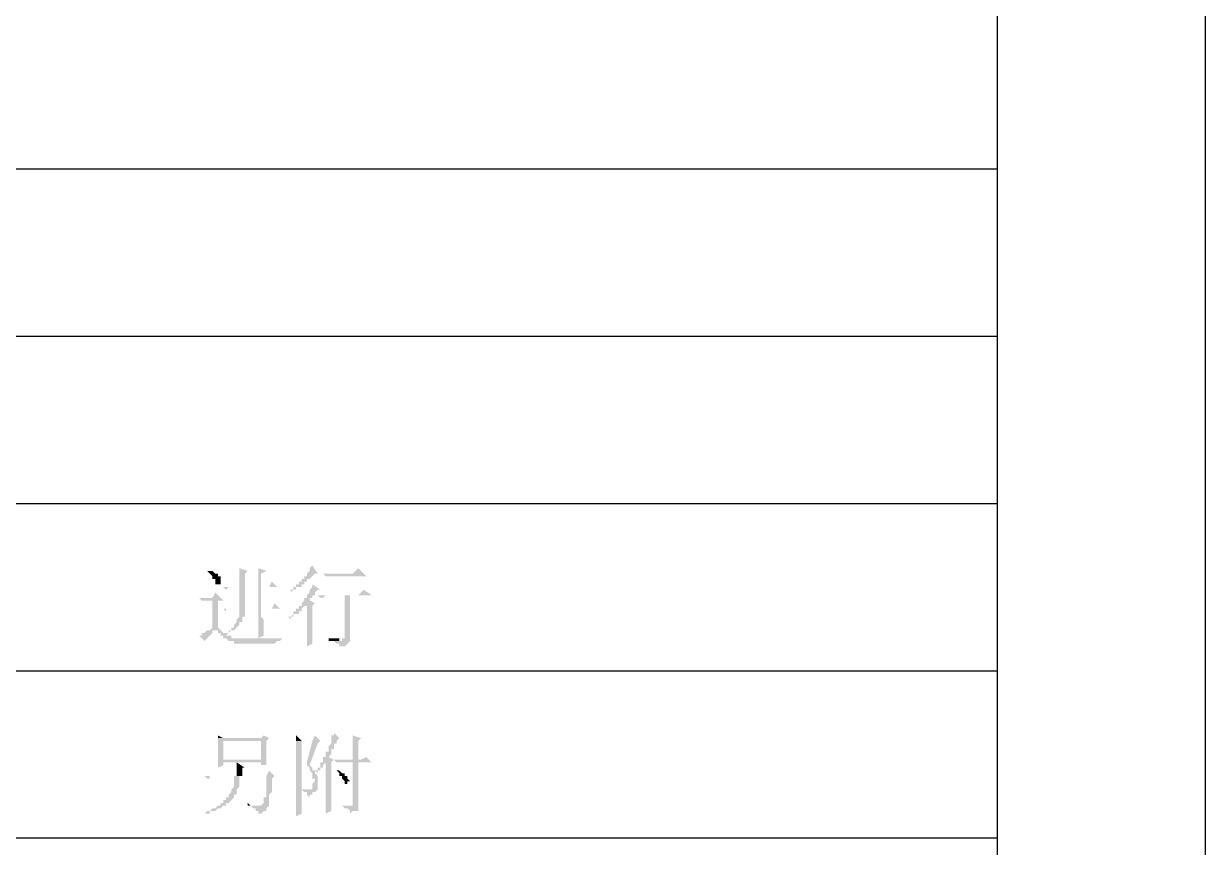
# Model space of a CAD drawing. Extents: x 51 to 246, y 3 to 417.
# Drawn here: x 227.33 to 245.87, y 352.23 to 365.16 of the extents above; entities that cross this region are included whole.
import ezdxf

# ---------------------------------------------------------------- set-up
doc = ezdxf.new("R2010")
doc.units = 0
doc.header["$MEASUREMENT"] = 0
doc.layers.add('_____1', color=160, linetype='Continuous')

msp = doc.modelspace()

# ---------------------------------------------------------------- hatches: boundary and pattern name
at = {"layer": '_____1'}
for points in [[(230.251, 356.573), (230.209, 356.573), (230.251, 356.531), (230.293, 356.489), (230.293, 356.446), (230.336, 356.446), (230.336, 356.362), (230.42, 356.362), (230.42, 356.489), (230.378, 356.489), (230.378, 356.531), (230.336, 356.531), (230.293, 356.573)], [(231.394, 355.515), (230.971, 355.515), (230.547, 355.473), (230.632, 355.473), (230.632, 355.43), (231.267, 355.43), (231.309, 355.473), (231.352, 355.473)], [(232.114, 355.515), (232.114, 355.473), (232.325, 355.473), (232.283, 355.473), (232.283, 355.515)], [(232.156, 353.568), (232.071, 353.568), (232.071, 352.763), (232.156, 352.806)], [(230.844, 352.933), (230.844, 352.89), (231.013, 352.89), (230.886, 352.89)]]:
    msp.add_hatch(color=7, dxfattribs=at).paths.add_polyline_path(points)
for points in [[(230.717, 356.616), (230.717, 356.319), (230.801, 356.319), (230.801, 356.531), (230.844, 356.573)], [(231.013, 356.616), (231.013, 356.319), (231.055, 356.319), (231.055, 356.531), (231.14, 356.573)], [(231.86, 356.658), (231.817, 356.616), (231.817, 356.573), (231.775, 356.531), (231.775, 356.489), (231.733, 356.489), (231.733, 356.446), (231.69, 356.446), (231.69, 356.404), (231.648, 356.404), (231.648, 356.362), (231.606, 356.362), (231.606, 356.319), (231.563, 356.319), (231.563, 356.277), (231.521, 356.277), (231.521, 356.235), (231.563, 356.277), (231.606, 356.277), (231.606, 356.319), (231.69, 356.319), (231.69, 356.362), (231.733, 356.362), (231.733, 356.404), (231.775, 356.404), (231.775, 356.446), (231.817, 356.446), (231.902, 356.531), (231.944, 356.531)], [(232.579, 356.616), (232.495, 356.531), (232.029, 356.531), (232.071, 356.489), (232.706, 356.489)], [(231.225, 356.404), (231.182, 356.319), (230.463, 356.319), (230.505, 356.277), (230.547, 356.319), (231.309, 356.319)], [(230.336, 356.235), (230.293, 356.15), (230.082, 356.15), (230.124, 356.108), (230.463, 356.108)], [(230.717, 356.319), (230.717, 355.981), (230.801, 355.981), (230.801, 356.319), (231.013, 356.319)], [(231.055, 356.319), (230.717, 356.319), (231.013, 356.319), (231.013, 355.981), (231.055, 355.981)], [(231.86, 356.362), (231.86, 356.319), (231.817, 356.277), (231.817, 356.235), (231.775, 356.192), (231.775, 356.15), (231.733, 356.15), (231.733, 356.108), (231.69, 356.065), (231.69, 356.023), (231.648, 356.023), (231.648, 355.981), (231.606, 355.981), (231.606, 355.938), (231.563, 355.938), (231.563, 355.896), (231.521, 355.854), (231.479, 355.854), (231.521, 355.811), (231.521, 355.854), (231.563, 355.854), (231.563, 355.896), (231.648, 355.896), (231.648, 355.938), (231.69, 355.938), (231.69, 355.981), (231.733, 356.023), (231.775, 356.023), (231.775, 356.065), (231.902, 356.065), (231.817, 356.108), (231.817, 356.15), (231.86, 356.15), (231.86, 356.192), (231.902, 356.192), (231.902, 356.235), (231.944, 356.277), (231.987, 356.277)], [(232.664, 356.277), (232.579, 356.192), (231.944, 356.192), (231.987, 356.15), (232.029, 356.15), (232.071, 356.192), (232.791, 356.192)], [(232.452, 356.192), (232.368, 356.192), (232.368, 355.515), (232.325, 355.515), (232.325, 355.473), (232.156, 355.473), (232.198, 355.473), (232.241, 355.43), (232.283, 355.43), (232.283, 355.388), (232.368, 355.388), (232.452, 355.473), (232.452, 355.515)], [(230.463, 356.108), (230.293, 356.108), (230.293, 355.684), (230.251, 355.642), (230.209, 355.642), (230.378, 355.642), (230.378, 355.6), (230.42, 355.6), (230.42, 355.557), (230.463, 355.557), (230.463, 355.515), (230.505, 355.515), (230.547, 355.473), (230.971, 355.515), (230.59, 355.515), (230.59, 355.557), (230.505, 355.557), (230.505, 355.6), (230.463, 355.6), (230.378, 355.684), (230.378, 356.108)], [(231.267, 356.065), (231.225, 355.981), (230.463, 355.981), (230.505, 355.938), (230.505, 355.981), (231.352, 355.981)], [(231.902, 356.065), (231.775, 356.065), (231.775, 355.388), (231.86, 355.43), (231.86, 356.023)], [(230.717, 355.981), (230.717, 355.854), (230.674, 355.811), (230.674, 355.769), (230.632, 355.727), (230.632, 355.684), (230.59, 355.684), (230.59, 355.642), (230.547, 355.642), (230.547, 355.6), (230.505, 355.6), (230.505, 355.557), (230.59, 355.642), (230.632, 355.642), (230.674, 355.684), (230.717, 355.727), (230.717, 355.769), (230.759, 355.769), (230.759, 355.854), (230.801, 355.854), (230.801, 355.981), (231.013, 355.981)], [(231.055, 355.981), (230.717, 355.981), (231.013, 355.981), (231.013, 355.515), (231.098, 355.557), (231.098, 355.811), (231.055, 355.854), (231.055, 355.938)], [(230.209, 355.642), (230.166, 355.6), (230.124, 355.6), (230.124, 355.557), (230.082, 355.557), (230.166, 355.473), (230.209, 355.515), (230.251, 355.557), (230.293, 355.6), (230.293, 355.642), (230.336, 355.642)], [(230.378, 353.991), (230.378, 353.949), (230.463, 353.949)], [(231.098, 353.991), (231.055, 353.949), (230.378, 353.949), (230.378, 353.568), (231.055, 353.568), (231.055, 353.525), (231.14, 353.525), (231.14, 353.61), (230.463, 353.61), (230.463, 353.906), (231.055, 353.906), (231.182, 353.949)], [(231.606, 353.991), (231.606, 353.906), (231.69, 353.906)], [(231.902, 353.991), (231.86, 353.906), (231.606, 353.906), (231.606, 352.721), (231.69, 352.763), (231.69, 353.144), (231.775, 353.144), (231.69, 353.144), (231.69, 353.906), (231.987, 353.906)], [(232.198, 354.033), (232.198, 353.991), (232.156, 353.991), (232.156, 353.864), (232.114, 353.822), (232.114, 353.737), (232.071, 353.737), (232.071, 353.652), (232.029, 353.652), (232.029, 353.568), (231.987, 353.568), (231.987, 353.483), (231.944, 353.483), (231.944, 353.441), (231.902, 353.441), (231.944, 353.398), (231.944, 353.441), (231.987, 353.441), (231.987, 353.483), (232.029, 353.483), (232.029, 353.525), (232.071, 353.568), (232.156, 353.568), (232.198, 353.61), (232.114, 353.652), (232.156, 353.695), (232.156, 353.779), (232.198, 353.779), (232.198, 353.864), (232.241, 353.864), (232.241, 353.906), (232.283, 353.949)], [(232.495, 353.991), (232.495, 353.61), (232.579, 353.61), (232.579, 353.906), (232.622, 353.949)], [(231.182, 353.949), (231.055, 353.906), (231.055, 353.61), (230.463, 353.61), (231.14, 353.61), (231.14, 353.906)], [(231.987, 353.906), (231.86, 353.906), (231.775, 353.568), (231.775, 353.525), (231.817, 353.483), (231.817, 353.441), (231.86, 353.398), (231.86, 353.314), (231.902, 353.314), (231.902, 353.271), (231.86, 353.229), (231.86, 353.144), (231.69, 353.144), (231.733, 353.102), (231.775, 353.102), (231.775, 353.06), (231.817, 353.017), (231.817, 353.06), (231.86, 353.06), (231.86, 353.102), (231.902, 353.102), (231.944, 353.144), (231.944, 353.356), (231.902, 353.398), (231.902, 353.441), (231.86, 353.441), (231.86, 353.483), (231.817, 353.525), (231.944, 353.864)], [(232.706, 353.652), (232.622, 353.61), (232.198, 353.61), (232.241, 353.568), (232.791, 353.568)], [(231.182, 353.441), (231.14, 353.356), (230.166, 353.356), (230.209, 353.314), (230.251, 353.314), (230.251, 353.356), (231.267, 353.356)], [(230.378, 353.568), (230.378, 353.483), (230.463, 353.525), (230.463, 353.568), (231.055, 353.568)], [(230.674, 353.568), (230.674, 353.356), (230.759, 353.356), (230.759, 353.483), (230.801, 353.483)], [(232.241, 353.441), (232.283, 353.398), (232.283, 353.356), (232.325, 353.356), (232.325, 353.314), (232.368, 353.271), (232.368, 353.229), (232.41, 353.229), (232.41, 353.271), (232.452, 353.271), (232.41, 353.314), (232.41, 353.356), (232.368, 353.356), (232.368, 353.398), (232.325, 353.398), (232.283, 353.441)], [(232.579, 353.568), (232.495, 353.568), (232.495, 352.89), (232.325, 352.89), (232.368, 352.848), (232.41, 352.848), (232.452, 352.806), (232.452, 352.763), (232.495, 352.806), (232.579, 352.806), (232.579, 352.89)], [(230.717, 353.356), (230.632, 353.356), (230.632, 353.187), (230.59, 353.144), (230.59, 353.102), (230.547, 353.06), (230.547, 353.017), (230.505, 353.017), (230.505, 352.975), (230.463, 352.975), (230.463, 352.933), (230.42, 352.933), (230.42, 352.89), (230.378, 352.89), (230.336, 352.848), (230.293, 352.848), (230.251, 352.806), (230.209, 352.806), (230.166, 352.763), (230.124, 352.763), (230.251, 352.763), (230.251, 352.806), (230.336, 352.806), (230.378, 352.848), (230.42, 352.848), (230.463, 352.89), (230.505, 352.89), (230.505, 352.933), (230.547, 352.933), (230.632, 353.017), (230.632, 353.06), (230.674, 353.06), (230.674, 353.144), (230.717, 353.187), (230.717, 353.314)], [(231.267, 353.356), (231.14, 353.356), (231.14, 353.017), (231.098, 353.017), (231.098, 352.933), (231.055, 352.89), (230.886, 352.89), (230.928, 352.848), (230.971, 352.848), (230.971, 352.806), (231.013, 352.806), (231.013, 352.763), (231.055, 352.763), (231.098, 352.806), (231.14, 352.806), (231.14, 352.848), (231.182, 352.89), (231.182, 353.06), (231.225, 353.102), (231.225, 353.314)], [(232.325, 352.89), (232.495, 352.89), (232.368, 352.89)]]:
    msp.add_hatch(color=7, dxfattribs=at).paths.add_polyline_path(points, is_closed=False)

# ---------------------------------------------------------------- linework, layer by layer
at = {"layer": '_____1', "color": 7}
for p, q in [((245.872, 3.259), (245.872, 417.025)), ((242.612, 6.519), (242.612, 413.766)), ((213.064, 362.881), (242.612, 362.881)), ((209.804, 360.256), (242.612, 360.256)), ((209.804, 360.256), (242.612, 360.256)), ((213.064, 357.632), (242.612, 357.632)), ((213.064, 355.007), (242.612, 355.007)), ((209.804, 352.382), (242.612, 352.382)), ((209.804, 352.382), (242.612, 352.382))]:
    msp.add_line(p, q, dxfattribs=at)

doc.saveas('drawing.dxf')
